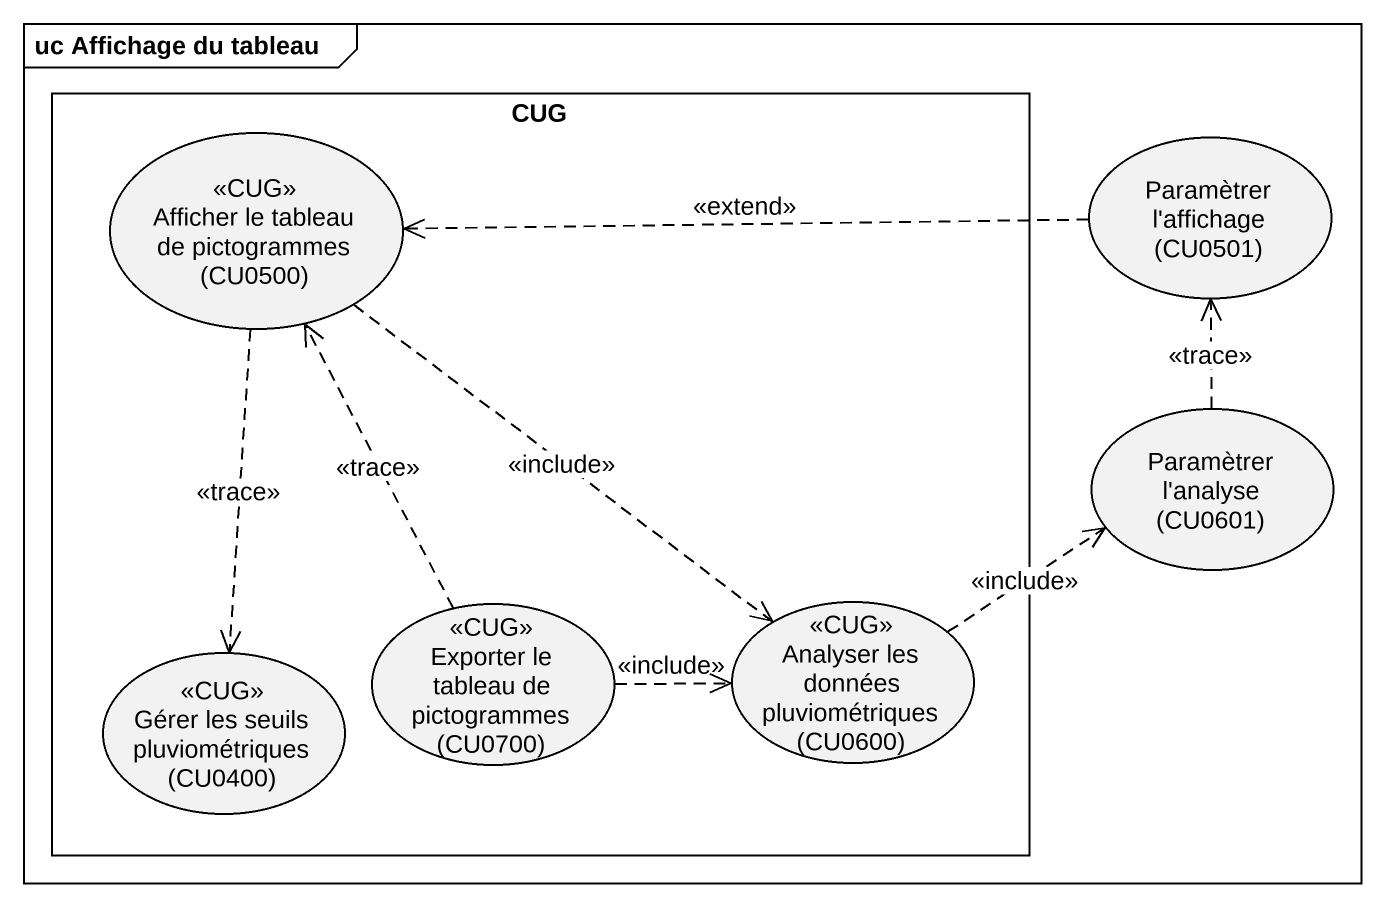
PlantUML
@startuml
mainframe uc Affichage du tableau
rectangle CUG {
  usecase "Afficher le tableau de pictogrammes (CU0500)" as Afficher_le_tableau_de <<CUG>>
  usecase "Exporter le tableau de pictogrammes (CU0700)" as Exporter_le_tableau_de <<CUG>>
  usecase "Analyser les données pluviométriques (CU0600)" as Analyser_les_données <<CUG>>
  usecase "Gérer les seuils pluviométriques (CU0400)" as Gérer_les_seuils <<CUG>>
}
usecase "Paramètrer l'affichage (CU0501)" as Paramètrer_l_affichage
usecase "Paramètrer l'analyse (CU0601)" as Paramètrer_l_analyse_CU0601
Afficher_le_tableau_de ..> Analyser_les_données : <<include>>
Afficher_le_tableau_de ..> Gérer_les_seuils : <<trace>>
Paramètrer_l_affichage .left.> Afficher_le_tableau_de : <<extend>>
Paramètrer_l_analyse_CU0601 .up.> Paramètrer_l_affichage : <<trace>>
Exporter_le_tableau_de .up.> Afficher_le_tableau_de : <<trace>>
Exporter_le_tableau_de .right.> Analyser_les_données : <<include>>
Analyser_les_données .right.> Paramètrer_l_analyse_CU0601 : <<include>>
@enduml
